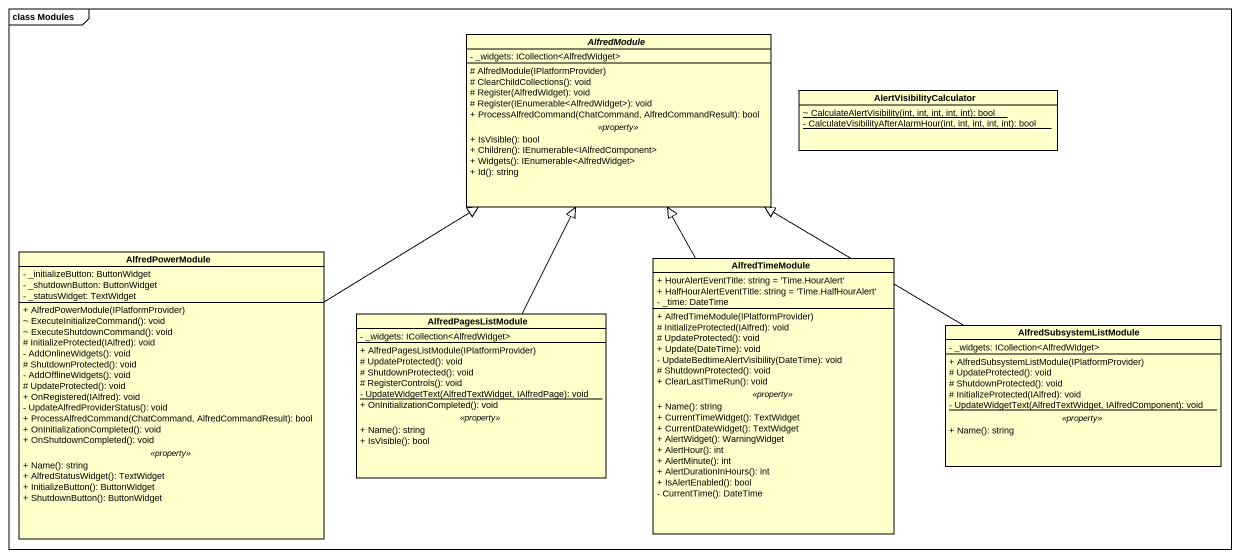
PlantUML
@startuml
mainframe class Modules
hide circle
hide empty members
skinparam classAttributeIconSize 0
abstract class AlfredModule {
  - _widgets: ICollection<AlfredWidget>
  --
  # AlfredModule(IPlatformProvider)
  # ClearChildCollections(): void
  # Register(AlfredWidget): void
  # Register(IEnumerable<AlfredWidget>): void
  + ProcessAlfredCommand(ChatCommand, AlfredCommandResult): bool
  .. <<property>> ..
  + IsVisible(): bool
  + Children(): IEnumerable<IAlfredComponent>
  + Widgets(): IEnumerable<AlfredWidget>
  + Id(): string
}
class AlertVisibilityCalculator {
  {static} ~ CalculateAlertVisibility(int, int, int, int, int): bool
  {static} - CalculateVisibilityAfterAlarmHour(int, int, int, int, int): bool
}
class AlfredPowerModule {
  - _initializeButton: ButtonWidget
  - _shutdownButton: ButtonWidget
  - _statusWidget: TextWidget
  --
  + AlfredPowerModule(IPlatformProvider)
  ~ ExecuteInitializeCommand(): void
  ~ ExecuteShutdownCommand(): void
  # InitializeProtected(IAlfred): void
  - AddOnlineWidgets(): void
  # ShutdownProtected(): void
  - AddOfflineWidgets(): void
  # UpdateProtected(): void
  + OnRegistered(IAlfred): void
  - UpdateAlfredProviderStatus(): void
  + ProcessAlfredCommand(ChatCommand, AlfredCommandResult): bool
  + OnInitializationCompleted(): void
  + OnShutdownCompleted(): void
  .. <<property>> ..
  + Name(): string
  + AlfredStatusWidget(): TextWidget
  + InitializeButton(): ButtonWidget
  + ShutdownButton(): ButtonWidget
}
class AlfredTimeModule {
  + HourAlertEventTitle: string = 'Time.HourAlert'
  + HalfHourAlertEventTitle: string = 'Time.HalfHourAlert'
  - _time: DateTime
  --
  + AlfredTimeModule(IPlatformProvider)
  # InitializeProtected(IAlfred): void
  # UpdateProtected(): void
  + Update(DateTime): void
  - UpdateBedtimeAlertVisibility(DateTime): void
  # ShutdownProtected(): void
  + ClearLastTimeRun(): void
  .. <<property>> ..
  + Name(): string
  + CurrentTimeWidget(): TextWidget
  + CurrentDateWidget(): TextWidget
  + AlertWidget(): WarningWidget
  + AlertHour(): int
  + AlertMinute(): int
  + AlertDurationInHours(): int
  + IsAlertEnabled(): bool
  - CurrentTime(): DateTime
}
class AlfredPagesListModule {
  - _widgets: ICollection<AlfredWidget>
  --
  + AlfredPagesListModule(IPlatformProvider)
  # UpdateProtected(): void
  # ShutdownProtected(): void
  # RegisterControls(): void
  {static} - UpdateWidgetText(AlfredTextWidget, IAlfredPage): void
  + OnInitializationCompleted(): void
  .. <<property>> ..
  + Name(): string
  + IsVisible(): bool
}
class AlfredSubsystemListModule {
  - _widgets: ICollection<AlfredWidget>
  --
  + AlfredSubsystemListModule(IPlatformProvider)
  # UpdateProtected(): void
  # ShutdownProtected(): void
  # InitializeProtected(IAlfred): void
  {static} - UpdateWidgetText(AlfredTextWidget, IAlfredComponent): void
  .. <<property>> ..
  + Name(): string
}
AlfredPowerModule -up-|> AlfredModule
AlfredTimeModule -up-|> AlfredModule
AlfredPagesListModule -up-|> AlfredModule
AlfredSubsystemListModule -left-|> AlfredModule
@enduml
